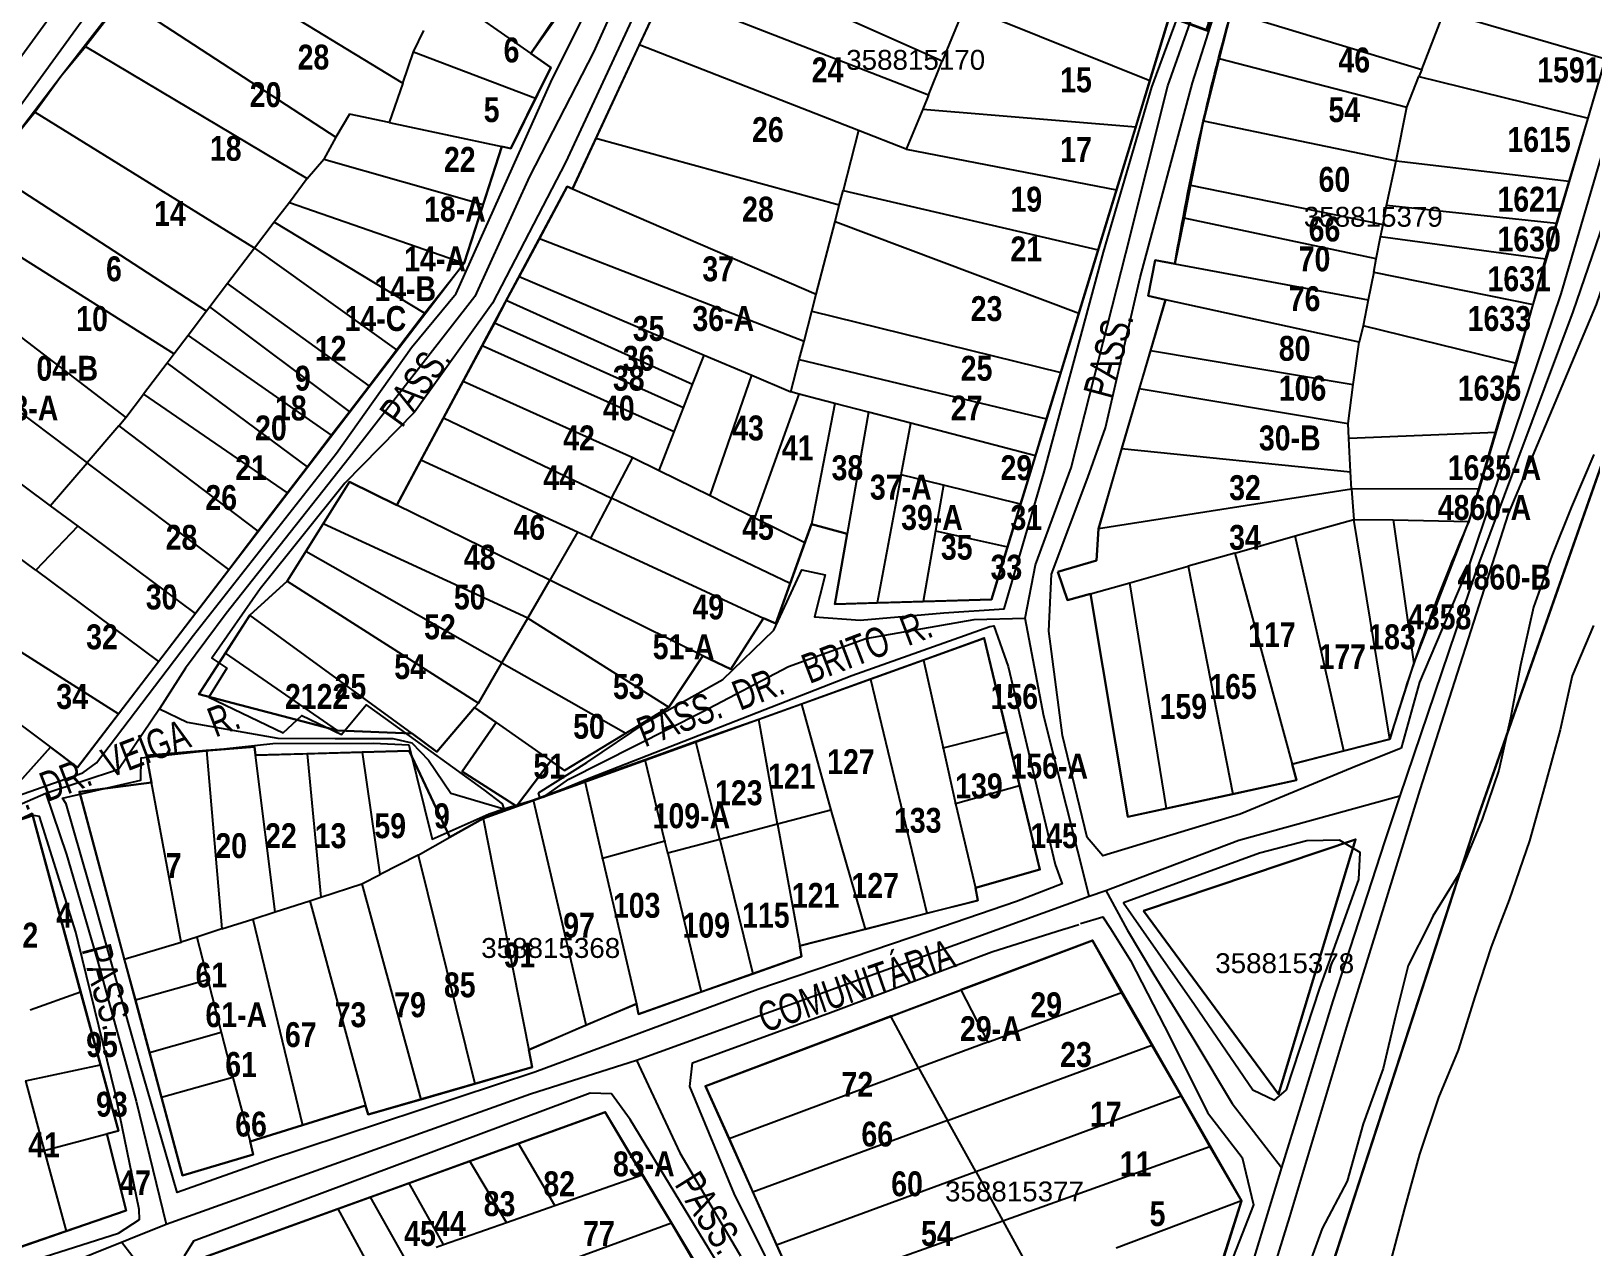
# Model space of a CAD drawing. Extents: x 199665 to 201826, y 4836581 to 4838476.
# Drawn here: x 201476.9 to 201633.8, y 4836927.9 to 4837050.1 of the extents above; entities that cross this region are included whole.
import ezdxf
from ezdxf.enums import TextEntityAlignment as Align

# ---------------------------------------------------------------- set-up
doc = ezdxf.new("R2010")
doc.units = 0
doc.header["$LTSCALE"] = 1.5
doc.header["$MEASUREMENT"] = 0
for name, color, linetype in [('CD-MALHA-LOTES', 40, 'CONTINUOUS'), ('CD_TXT_QUADRA', 7, 'CONTINUOUS'), ('HD-CANAIS', 7, 'CONTINUOUS'), ('LM-LIM-SETOR-FISCAL', 7, 'CONTINUOUS'), ('RU-QUADRAS', 6, 'CONTINUOUS'), ('SV-EIXO-RUA-N-PAV', 6, 'CONTINUOUS'), ('SV-EIXO-RUA-PAV', 20, 'CONTINUOUS'), ('SV-RUA-NAO-PAV-S-GUIA-C-GUIA', 7, 'CONTINUOUS'), ('SV-RUA-PAVIM-S-GUIA-C-GUIA', 7, 'CONTINUOUS'), ('SV-TXT-RUA-N-PAV-S-GUIA-C-GUIA', 7, 'CONTINUOUS'), ('Th_NmrPort', 1, 'CONTINUOUS')]:
    doc.layers.add(name, color=color, linetype=linetype)
doc.styles.add('ARIAL', font='ARIAL.TTF')
doc.styles.add('MONOTXT', font='ARIAL.TTF', dxfattribs={"height": 0.2})
doc.styles.get("Standard").update_dxf_attribs({"font": 'swisscbo.ttf'})
doc.linetypes.add('Limite', pattern='A,20,-3,[130,ltypeshp.shx,S=6.35,R=0,X=0,Y=0],-3,20', length=46)

msp = doc.modelspace()

# ---------------------------------------------------------------- linework, layer by layer
at = {"layer": 'CD-MALHA-LOTES', "linetype": 'Continuous'}
for p, q in [((201490.69, 4837059.23), (201514.27, 4837044.87)), ((201568.56, 4837047.07), (201541.91, 4837058.94)), ((201486.1, 4837053.4), (201482.36, 4837048.54)), ((201486.1, 4837053.4), (201507.53, 4837039.43)), ((201518.29, 4837054.03), (201527.17, 4837047.84)), ((201540.54, 4837054.01), (201538.07, 4837048.71)), ((201567.16, 4837043.65), (201540.54, 4837054.01)), ((201527.17, 4837047.84), (201530.14, 4837052.03)), ((201570.84, 4837052.62), (201568.56, 4837047.07)), ((201570.84, 4837052.62), (201589.44, 4837045.12)), ((201589.44, 4837045.12), (201591.43, 4837051.64)), ((201597.56, 4837051.8), (201596.43, 4837047.35)), ((201597.64, 4837052.04), (201616.8, 4837046.25)), ((201619.03, 4837052.04), (201635.29, 4837047.3)), ((201515.36, 4837048.03), (201516.4, 4837050.16)), ((201616.8, 4837046.25), (201618.82, 4837051.45)), ((201479.91, 4837045.61), (201482.36, 4837048.54)), ((201482.36, 4837048.54), (201504.67, 4837035.28)), ((201538.07, 4837048.71), (201533.69, 4837039.29)), ((201560.14, 4837040.09), (201538.07, 4837048.71)), ((201514.27, 4837044.87), (201515.36, 4837048.03)), ((201515.36, 4837048.03), (201527.64, 4837043.35)), ((201529.17, 4837046.44), (201527.17, 4837047.84)), ((201567.16, 4837043.65), (201568.56, 4837047.07)), ((201596.43, 4837047.35), (201594.83, 4837041.08)), ((201596.43, 4837047.35), (201615.31, 4837042.44)), ((201633.54, 4837041.34), (201635.29, 4837047.3)), ((201477.27, 4837041.96), (201479.91, 4837045.61)), ((201527.64, 4837043.35), (201529.17, 4837046.44)), ((201615.31, 4837042.44), (201616.51, 4837045.53)), ((201616.8, 4837046.25), (201616.51, 4837045.53)), ((201616.51, 4837045.53), (201633.54, 4837041.34)), ((201514.27, 4837044.87), (201512.91, 4837040.91)), ((201588.02, 4837040.47), (201589.44, 4837045.12)), ((201525.16, 4837038.3), (201527.64, 4837043.35)), ((201566.59, 4837042.25), (201564.93, 4837038.22)), ((201567.16, 4837043.65), (201566.59, 4837042.25)), ((201566.59, 4837042.25), (201588.02, 4837040.47)), ((201614.21, 4837037.04), (201615.31, 4837042.44)), ((201474.96, 4837039.12), (201477.27, 4837041.96)), ((201499.35, 4837028.28), (201477.27, 4837041.96)), ((201508.91, 4837041.76), (201507.53, 4837039.43)), ((201512.91, 4837040.91), (201508.91, 4837041.76)), ((201512.91, 4837040.91), (201524.25, 4837038.49)), ((201594.73, 4837040.69), (201593.53, 4837034.6)), ((201594.83, 4837041.08), (201594.73, 4837040.69)), ((201594.83, 4837041.08), (201614.21, 4837037.04)), ((201631.62, 4837035.01), (201633.54, 4837041.34)), ((201507.53, 4837039.43), (201506.35, 4837037.24)), ((201533.69, 4837039.29), (201531.34, 4837034.24)), ((201558.19, 4837032.61), (201533.69, 4837039.29)), ((201560.14, 4837040.09), (201558.57, 4837034.07)), ((201564.93, 4837038.22), (201560.14, 4837040.09)), ((201586.09, 4837034.13), (201588.02, 4837040.47)), ((201522.38, 4837032.65), (201524.25, 4837038.49)), ((201524.25, 4837038.49), (201525.16, 4837038.3)), ((201564.93, 4837038.22), (201586.09, 4837034.13)), ((201494.53, 4837021.93), (201472.67, 4837036.12)), ((201504.67, 4837035.28), (201506.35, 4837037.24)), ((201506.35, 4837037.24), (201522.38, 4837032.65)), ((201613.26, 4837032.58), (201614.21, 4837037.04)), ((201614.21, 4837037.04), (201631.62, 4837035.01)), ((201504.67, 4837035.28), (201502.87, 4837032.87)), ((201530.83, 4837034.46), (201528.04, 4837029.24)), ((201531.34, 4837034.24), (201530.83, 4837034.46)), ((201593.53, 4837034.6), (201592.88, 4837031.29)), ((201593.53, 4837034.6), (201612.92, 4837030.64)), ((201630.37, 4837030.74), (201631.62, 4837035.01)), ((201502.87, 4837032.87), (201501.33, 4837030.89)), ((201502.87, 4837032.87), (201520.46, 4837026.77)), ((201531.34, 4837034.24), (201555.87, 4837023.65)), ((201558.19, 4837032.61), (201558.57, 4837034.07)), ((201558.57, 4837034.07), (201584.25, 4837028.11)), ((201584.25, 4837028.11), (201586.09, 4837034.13)), ((201469.19, 4837031.55), (201491.29, 4837017.66)), ((201520.46, 4837026.77), (201522.38, 4837032.65)), ((201557.77, 4837030.97), (201558.19, 4837032.61)), ((201592.88, 4837031.29), (201591.97, 4837026.7)), ((201612.23, 4837027.19), (201592.88, 4837031.29)), ((201612.92, 4837030.64), (201613.26, 4837032.58)), ((201630.37, 4837030.74), (201613.26, 4837032.58)), ((201501.33, 4837030.89), (201499.35, 4837028.28)), ((201516.45, 4837021.73), (201501.33, 4837030.89)), ((201555.87, 4837023.65), (201557.77, 4837030.97)), ((201557.77, 4837030.97), (201582.31, 4837021.75)), ((201612.66, 4837029.43), (201612.92, 4837030.64)), ((201629.24, 4837027.16), (201630.37, 4837030.74)), ((201499.35, 4837028.28), (201496.65, 4837024.72)), ((201499.35, 4837028.28), (201513.65, 4837018.06)), ((201528.04, 4837029.24), (201525.99, 4837025.43)), ((201528.04, 4837029.24), (201554.65, 4837018.93)), ((201582.31, 4837021.75), (201584.25, 4837028.11)), ((201612.23, 4837027.19), (201612.66, 4837029.43)), ((201629.24, 4837027.16), (201612.66, 4837029.43)), ((201465.74, 4837027.03), (201486.42, 4837011.25)), ((201516.45, 4837021.73), (201520.46, 4837026.77)), ((201589.97, 4837027.07), (201589.27, 4837023.48)), ((201591.97, 4837026.7), (201589.97, 4837027.07)), ((201591.97, 4837026.7), (201611.41, 4837023.09)), ((201611.97, 4837025.87), (201612.23, 4837027.19)), ((201628, 4837022.61), (201629.24, 4837027.16)), ((201525.99, 4837025.43), (201524.69, 4837023)), ((201525.99, 4837025.43), (201544.6, 4837017.53)), ((201611.97, 4837025.87), (201611.41, 4837023.09)), ((201611.97, 4837025.87), (201628, 4837022.61)), ((201496.65, 4837024.72), (201494.87, 4837022.38)), ((201510.88, 4837014.44), (201496.65, 4837024.72)), ((201555.43, 4837021.95), (201555.87, 4837023.65)), ((201589.27, 4837023.48), (201591.01, 4837023.09)), ((201461.99, 4837022.12), (201482.52, 4837006.69)), ((201494.53, 4837021.93), (201492.68, 4837019.5)), ((201494.87, 4837022.38), (201494.53, 4837021.93)), ((201508.9, 4837011.85), (201494.87, 4837022.38)), ((201524.69, 4837023), (201523.49, 4837020.75)), ((201543.44, 4837014.58), (201524.69, 4837023)), ((201554.65, 4837018.93), (201555.43, 4837021.95)), ((201555.43, 4837021.95), (201580.48, 4837015.76)), ((201591.01, 4837023.09), (201589.51, 4837018)), ((201610.5, 4837018.81), (201591.01, 4837023.09)), ((201611.41, 4837023.09), (201610.92, 4837020.47)), ((201626.33, 4837016.67), (201628, 4837022.61)), ((201513.65, 4837018.06), (201516.45, 4837021.73)), ((201523.49, 4837020.75), (201522.26, 4837018.47)), ((201542.52, 4837012.21), (201523.49, 4837020.75)), ((201580.48, 4837015.76), (201582.31, 4837021.75)), ((201610.92, 4837020.47), (201610.5, 4837018.81)), ((201626.33, 4837016.67), (201610.92, 4837020.47)), ((201492.68, 4837019.5), (201491.29, 4837017.66)), ((201492.68, 4837019.5), (201507.08, 4837009.46)), ((201554.17, 4837017.08), (201554.65, 4837018.93)), ((201609.89, 4837014.56), (201610.5, 4837018.81)), ((201458.47, 4837017.51), (201478.81, 4837002.37)), ((201491.29, 4837017.66), (201490.56, 4837016.7)), ((201510.88, 4837014.44), (201513.65, 4837018.06)), ((201522.26, 4837018.47), (201520.35, 4837014.89)), ((201541.57, 4837009.8), (201522.26, 4837018.47)), ((201543.44, 4837014.58), (201544.6, 4837017.53)), ((201544.6, 4837017.53), (201549.39, 4837015.49)), ((201553.32, 4837013.82), (201554.17, 4837017.08)), ((201554.17, 4837017.08), (201579.06, 4837011.12)), ((201589.51, 4837018), (201588.38, 4837014.17)), ((201589.51, 4837018), (201609.89, 4837014.56)), ((201490.56, 4837016.7), (201488.19, 4837013.59)), ((201490.56, 4837016.7), (201504.65, 4837006.28)), ((201545.19, 4837003.39), (201549.39, 4837015.49)), ((201549.39, 4837015.49), (201553.32, 4837013.82)), ((201579.06, 4837011.12), (201580.48, 4837015.76)), ((201624.28, 4837009.74), (201626.33, 4837016.67)), ((201508.9, 4837011.85), (201510.88, 4837014.44)), ((201520.35, 4837014.89), (201518.37, 4837011.21)), ((201520.35, 4837014.89), (201537.41, 4837007.24)), ((201542.52, 4837012.21), (201543.44, 4837014.58)), ((201588.38, 4837014.17), (201586.59, 4837008.13)), ((201588.38, 4837014.17), (201609.41, 4837010.66)), ((201609.41, 4837010.66), (201609.89, 4837014.56)), ((201486.42, 4837011.25), (201488.19, 4837013.59)), ((201488.19, 4837013.59), (201502.64, 4837003.66)), ((201549.71, 4837001.17), (201554.16, 4837013.6)), ((201554.16, 4837013.6), (201553.32, 4837013.82)), ((201555.92, 4837013.14), (201554.16, 4837013.6)), ((201557.74, 4837012.67), (201555.39, 4837000.53)), ((201557.74, 4837012.67), (201555.92, 4837013.14)), ((201561.13, 4837011.79), (201557.74, 4837012.67)), ((201485.7, 4837010.41), (201486.42, 4837011.25)), ((201507.08, 4837009.46), (201508.9, 4837011.85)), ((201518.37, 4837011.21), (201516.1, 4837006.96)), ((201518.37, 4837011.21), (201535.27, 4837003.14)), ((201541.57, 4837009.8), (201542.52, 4837012.21)), ((201561.13, 4837011.79), (201558.98, 4836999.56)), ((201565.39, 4837010.68), (201561.13, 4837011.79)), ((201577.93, 4837007.41), (201579.06, 4837011.12)), ((201485.7, 4837010.41), (201482.52, 4837006.69)), ((201485.7, 4837010.41), (201499.7, 4836999.81)), ((201504.65, 4837006.28), (201507.08, 4837009.46)), ((201540.06, 4837005.93), (201541.57, 4837009.8)), ((201564.41, 4837005.49), (201565.39, 4837010.68)), ((201577.93, 4837007.41), (201565.39, 4837010.68)), ((201609.46, 4837009.13), (201609.41, 4837010.66)), ((201624.28, 4837009.74), (201609.46, 4837009.13)), ((201622.62, 4837004.07), (201624.28, 4837009.74)), ((201586.59, 4837008.13), (201584.26, 4837000.06)), ((201586.59, 4837008.13), (201609.63, 4837005.77)), ((201609.63, 4837005.77), (201609.46, 4837009.13)), ((201478.81, 4837002.37), (201482.52, 4837006.69)), ((201496.77, 4836995.98), (201482.52, 4837006.69)), ((201502.64, 4837003.66), (201504.65, 4837006.28)), ((201516.1, 4837006.96), (201513.67, 4837002.44)), ((201531.87, 4836999.71), (201516.1, 4837006.96)), ((201535.27, 4837003.14), (201537.41, 4837007.24)), ((201537.41, 4837007.24), (201540.06, 4837005.93)), ((201576.44, 4837002.54), (201577.93, 4837007.41)), ((201508.9, 4837004.78), (201506.25, 4837000.55)), ((201513.67, 4837002.44), (201508.9, 4837004.78)), ((201540.06, 4837005.93), (201545.19, 4837003.39)), ((201564.41, 4837005.49), (201562, 4836992.6)), ((201568.67, 4837004.44), (201564.41, 4837005.49)), ((201609.72, 4837004.06), (201609.63, 4837005.77)), ((201499.7, 4836999.81), (201502.64, 4837003.66)), ((201535.27, 4837003.14), (201533.17, 4836999.11)), ((201553.25, 4836994.57), (201535.27, 4837003.14)), ((201545.19, 4837003.39), (201546.79, 4837002.6)), ((201568.67, 4837004.44), (201567.87, 4836999.86)), ((201576.44, 4837002.54), (201568.67, 4837004.44)), ((201609.72, 4837004.06), (201584.26, 4837000.06)), ((201622.62, 4837004.07), (201609.72, 4837004.06)), ((201609.72, 4837004.06), (201609.96, 4837001.01)), ((201621.54, 4837000.78), (201622.62, 4837004.07)), ((201478.81, 4837002.37), (201481.58, 4837000.31)), ((201529.07, 4836994.88), (201513.67, 4837002.44)), ((201546.79, 4837002.6), (201549.71, 4837001.17)), ((201575.13, 4836998.25), (201576.44, 4837002.54)), ((201481.58, 4837000.31), (201477.35, 4836995.89)), ((201481.58, 4837000.31), (201493.38, 4836991.53)), ((201496.77, 4836995.98), (201499.7, 4836999.81)), ((201506.25, 4837000.55), (201504.52, 4836997.78)), ((201526.85, 4836991.07), (201506.25, 4837000.55)), ((201549.71, 4837001.17), (201554.73, 4836998.68)), ((201554.73, 4836998.68), (201555.39, 4837000.53)), ((201555.39, 4837000.53), (201558.98, 4836999.56)), ((201567.87, 4836999.86), (201566.62, 4836992.74)), ((201567.87, 4836999.86), (201575.13, 4836998.25)), ((201584.26, 4837000.06), (201584.08, 4836996.87)), ((201604.07, 4836999.34), (201609.96, 4837001.01)), ((201613.59, 4836978.89), (201609.96, 4837001.01)), ((201609.96, 4837001.01), (201613.93, 4837000.96)), ((201613.93, 4837000.96), (201615.99, 4836986.48)), ((201613.93, 4837000.96), (201621.54, 4837000.78)), ((201615.99, 4836986.48), (201621.54, 4837000.78)), ((201531.87, 4836999.71), (201529.07, 4836994.88)), ((201533.17, 4836999.11), (201531.87, 4836999.71)), ((201533.17, 4836999.11), (201550.57, 4836991.07)), ((201553.25, 4836994.57), (201554.73, 4836998.68)), ((201558.98, 4836999.56), (201557.74, 4836992.47)), ((201573.52, 4836992.96), (201575.13, 4836998.25)), ((201597.98, 4836997.61), (201604.07, 4836999.34)), ((201608.95, 4836977.73), (201604.07, 4836999.34)), ((201477.35, 4836995.89), (201475.14, 4836997.53)), ((201504.52, 4836997.78), (201502.64, 4836994.78)), ((201524.24, 4836986.59), (201504.52, 4836997.78)), ((201584.08, 4836996.87), (201580.2, 4836995.74)), ((201597.98, 4836997.61), (201593.29, 4836996.3)), ((201597.98, 4836997.61), (201603.76, 4836976.39)), ((201477.35, 4836995.89), (201489.71, 4836986.73)), ((201493.38, 4836991.53), (201496.77, 4836995.98)), ((201580.2, 4836995.74), (201581.16, 4836992.89)), ((201587.42, 4836994.64), (201593.29, 4836996.3)), ((201593.29, 4836996.3), (201597.78, 4836973.36)), ((201502.64, 4836994.78), (201498.9, 4836991.37)), ((201502.64, 4836994.78), (201521.89, 4836982.54)), ((201526.85, 4836991.07), (201529.07, 4836994.88)), ((201544.48, 4836987.3), (201529.07, 4836994.88)), ((201551.81, 4836990.54), (201553.25, 4836994.57)), ((201581.16, 4836992.89), (201583.47, 4836993.52)), ((201583.47, 4836993.52), (201587.42, 4836994.64)), ((201583.47, 4836993.52), (201587.23, 4836971.09)), ((201591.11, 4836971.92), (201587.42, 4836994.64)), ((201557.74, 4836992.47), (201562, 4836992.6)), ((201562, 4836992.6), (201566.62, 4836992.74)), ((201566.62, 4836992.74), (201573.52, 4836992.96)), ((201469.72, 4836991.56), (201485.69, 4836981.47)), ((201489.71, 4836986.73), (201493.38, 4836991.53)), ((201498.9, 4836991.37), (201496.43, 4836987.57)), ((201515.21, 4836979.46), (201498.9, 4836991.37)), ((201524.24, 4836986.59), (201526.85, 4836991.07)), ((201526.85, 4836991.07), (201541.05, 4836982.14)), ((201547.28, 4836985.93), (201550.57, 4836991.07)), ((201550.57, 4836991.07), (201551.81, 4836990.54)), ((201572.77, 4836989.05), (201566.68, 4836986.84)), ((201575.03, 4836979.66), (201572.77, 4836989.05)), ((201466.24, 4836987.53), (201478.83, 4836978.09)), ((201496.43, 4836987.57), (201493.75, 4836983.44)), ((201507.72, 4836979.79), (201496.43, 4836987.57)), ((201541.05, 4836982.14), (201544.48, 4836987.3)), ((201544.48, 4836987.3), (201547.28, 4836985.93)), ((201485.69, 4836981.47), (201489.71, 4836986.73)), ((201521.89, 4836982.54), (201524.24, 4836986.59)), ((201524.24, 4836986.59), (201536.73, 4836979.51)), ((201566.68, 4836986.84), (201561.32, 4836984.95)), ((201566.68, 4836986.84), (201568.65, 4836978.05)), ((201613.59, 4836978.89), (201615.99, 4836986.48)), ((201561.32, 4836984.95), (201554.38, 4836982.44)), ((201561.32, 4836984.95), (201567, 4836961.41)), ((201493.75, 4836983.44), (201507.72, 4836979.79)), ((201521.89, 4836982.54), (201521.5, 4836982.08)), ((201481.55, 4836976.05), (201485.69, 4836981.47)), ((201517.7, 4836977.64), (201521.5, 4836982.08)), ((201521.5, 4836982.08), (201523.67, 4836980.57)), ((201536.73, 4836979.51), (201541.05, 4836982.14)), ((201554.38, 4836982.44), (201550.09, 4836980.9)), ((201554.38, 4836982.44), (201557.35, 4836971.77)), ((201507.72, 4836979.79), (201515.21, 4836979.46)), ((201515.21, 4836979.46), (201517.7, 4836977.64)), ((201523.67, 4836980.57), (201520.24, 4836975.66)), ((201523.67, 4836980.57), (201529.16, 4836976.72)), ((201530.55, 4836975.75), (201536.73, 4836979.51)), ((201550.09, 4836980.9), (201543.75, 4836978.66)), ((201551.99, 4836970.36), (201550.09, 4836980.9)), ((201568.65, 4836978.05), (201575.03, 4836979.66)), ((201576.33, 4836974.26), (201575.03, 4836979.66)), ((201475.45, 4836974.33), (201478.83, 4836978.09)), ((201478.83, 4836978.09), (201481.55, 4836976.05)), ((201499.36, 4836978.14), (201494.53, 4836977.75)), ((201499.46, 4836977.29), (201499.36, 4836978.14)), ((201543.75, 4836978.66), (201538.68, 4836976.84)), ((201546.18, 4836968.81), (201543.75, 4836978.66)), ((201568.65, 4836978.05), (201569.89, 4836972.43)), ((201608.95, 4836977.73), (201613.59, 4836978.89)), ((201494.53, 4836977.75), (201488.5, 4836977.27)), ((201488.5, 4836977.27), (201489.01, 4836974.56)), ((201494.53, 4836977.75), (201496.08, 4836959.82)), ((201504.67, 4836977.44), (201499.46, 4836977.29)), ((201501.44, 4836961.54), (201499.46, 4836977.29)), ((201510.23, 4836977.61), (201504.67, 4836977.44)), ((201504.67, 4836977.44), (201506.03, 4836963.02)), ((201514.93, 4836977.74), (201510.23, 4836977.61)), ((201511.99, 4836965.31), (201510.23, 4836977.61)), ((201519, 4836969.05), (201514.93, 4836977.74)), ((201525.73, 4836972.16), (201529.16, 4836976.72)), ((201529.16, 4836976.72), (201530.55, 4836975.75)), ((201538.68, 4836976.84), (201532.58, 4836974.67)), ((201540.66, 4836968.66), (201538.68, 4836976.84)), ((201603.76, 4836976.39), (201608.95, 4836977.73)), ((201604.2, 4836974.77), (201603.76, 4836976.39)), ((201520.24, 4836975.66), (201525.73, 4836972.16)), ((201597.78, 4836973.36), (201604.2, 4836974.77)), ((201489.01, 4836974.56), (201481.75, 4836973.61)), ((201481.75, 4836973.61), (201486.26, 4836956.78)), ((201491.99, 4836958.5), (201489.01, 4836974.56)), ((201532.58, 4836974.67), (201527.43, 4836972.78)), ((201532.58, 4836974.67), (201534.38, 4836966.91)), ((201569.89, 4836972.43), (201576.33, 4836974.26)), ((201578.36, 4836965.8), (201576.33, 4836974.26)), ((201591.11, 4836971.92), (201597.78, 4836973.36)), ((201525.73, 4836972.16), (201522.37, 4836970.94)), ((201527.43, 4836972.78), (201525.73, 4836972.16)), ((201532.72, 4836950.18), (201527.43, 4836972.78)), ((201557.35, 4836971.77), (201551.99, 4836970.36)), ((201557.35, 4836971.77), (201560.81, 4836959.8)), ((201569.89, 4836972.43), (201571.89, 4836963.97)), ((201587.23, 4836971.09), (201591.11, 4836971.92)), ((201476.98, 4836971.43), (201471.03, 4836968.6)), ((201481.86, 4836953.51), (201476.98, 4836971.43)), ((201522.37, 4836970.94), (201519, 4836969.05)), ((201522.37, 4836970.94), (201526.96, 4836947.66)), ((201551.99, 4836970.36), (201546.18, 4836968.81)), ((201551.99, 4836970.36), (201554.21, 4836958.13)), ((201515.81, 4836967.25), (201519, 4836969.05)), ((201540.66, 4836968.66), (201534.38, 4836966.91)), ((201540.95, 4836967.43), (201540.66, 4836968.66)), ((201546.18, 4836968.81), (201540.95, 4836967.43)), ((201546.18, 4836968.81), (201549.51, 4836955.32)), ((201610.12, 4836968.82), (201588.82, 4836961.65)), ((201602.4, 4836943.21), (201610.12, 4836968.82)), ((201515.81, 4836967.25), (201511.99, 4836965.31)), ((201515.81, 4836967.25), (201521.53, 4836944.26)), ((201534.38, 4836966.91), (201537.78, 4836952.28)), ((201540.95, 4836967.43), (201544.31, 4836953.49)), ((201510.17, 4836964.35), (201511.99, 4836965.31)), ((201571.89, 4836963.97), (201578.36, 4836965.8)), ((201506.03, 4836963.02), (201510.17, 4836964.35)), ((201510.17, 4836964.35), (201516.1, 4836942.69)), ((201572.12, 4836962.7), (201571.89, 4836963.97)), ((201501.44, 4836961.54), (201504.92, 4836962.66)), ((201504.92, 4836962.66), (201506.03, 4836963.02)), ((201504.92, 4836962.66), (201510.53, 4836942.07)), ((201567, 4836961.41), (201572.12, 4836962.7)), ((201496.08, 4836959.82), (201499.2, 4836960.82)), ((201499.2, 4836960.82), (201501.44, 4836961.54)), ((201499.2, 4836960.82), (201504.2, 4836940.11)), ((201560.81, 4836959.8), (201567, 4836961.41)), ((201588.82, 4836961.65), (201602.4, 4836943.21)), ((201493.57, 4836959.01), (201491.99, 4836958.5)), ((201496.08, 4836959.82), (201493.57, 4836959.01)), ((201493.57, 4836959.01), (201494.67, 4836954.72)), ((201554.21, 4836958.13), (201560.81, 4836959.8)), ((201486.26, 4836956.78), (201491.99, 4836958.5)), ((201554.4, 4836957.06), (201554.21, 4836958.13)), ((201583.66, 4836958.67), (201570.44, 4836953.7)), ((201586.58, 4836953.45), (201583.66, 4836958.67)), ((201486.26, 4836956.78), (201487.37, 4836952.67)), ((201549.51, 4836955.32), (201554.4, 4836957.06)), ((201494.67, 4836954.72), (201487.37, 4836952.67)), ((201494.67, 4836954.72), (201496.02, 4836949.44)), ((201544.31, 4836953.49), (201549.51, 4836955.32)), ((201476.79, 4836951.69), (201481.86, 4836953.51)), ((201483.85, 4836946.16), (201481.86, 4836953.51)), ((201538.01, 4836951.27), (201544.31, 4836953.49)), ((201563.37, 4836951.04), (201570.44, 4836953.7)), ((201570.44, 4836953.7), (201573.14, 4836948.44)), ((201573.14, 4836948.44), (201586.58, 4836953.45)), ((201589.63, 4836948.15), (201586.58, 4836953.45)), ((201487.37, 4836952.67), (201488.78, 4836947.41)), ((201532.72, 4836950.18), (201537.78, 4836952.28)), ((201537.78, 4836952.28), (201538.01, 4836951.27)), ((201526.96, 4836947.66), (201532.72, 4836950.18)), ((201563.37, 4836951.04), (201544.74, 4836944.03)), ((201566.18, 4836945.85), (201563.37, 4836951.04)), ((201488.78, 4836947.41), (201496.02, 4836949.44)), ((201496.02, 4836949.44), (201497.19, 4836944.9)), ((201573.14, 4836948.44), (201566.18, 4836945.85)), ((201569.07, 4836940.57), (201589.63, 4836948.15)), ((201592.61, 4836943.05), (201589.63, 4836948.15)), ((201488.78, 4836947.41), (201489.99, 4836942.89)), ((201527.3, 4836945.92), (201526.96, 4836947.66)), ((201476.32, 4836944.54), (201483.85, 4836946.16)), ((201485.66, 4836939.52), (201483.85, 4836946.16)), ((201497.19, 4836944.9), (201489.99, 4836942.89)), ((201497.19, 4836944.9), (201498.91, 4836938.45)), ((201521.53, 4836944.26), (201527.3, 4836945.92)), ((201547.1, 4836938.75), (201566.18, 4836945.85)), ((201566.18, 4836945.85), (201569.07, 4836940.57)), ((201476.32, 4836944.54), (201478.21, 4836937.55)), ((201516.1, 4836942.69), (201521.53, 4836944.26)), ((201544.74, 4836944.03), (201547.1, 4836938.75)), ((201489.99, 4836942.89), (201492.1, 4836935.04)), ((201504.2, 4836940.11), (201510.53, 4836942.07)), ((201510.53, 4836942.07), (201510.78, 4836941.16)), ((201510.78, 4836941.16), (201516.1, 4836942.69)), ((201571.93, 4836935.43), (201592.61, 4836943.05)), ((201595.47, 4836937.95), (201592.61, 4836943.05)), ((201534.63, 4836941.39), (201525.93, 4836938.24)), ((201538.35, 4836935.09), (201534.63, 4836941.39)), ((201569.07, 4836940.57), (201549.51, 4836933.36)), ((201571.93, 4836935.43), (201569.07, 4836940.57)), ((201478.21, 4836937.55), (201484.49, 4836939.22)), ((201484.49, 4836939.22), (201485.66, 4836939.52)), ((201486.45, 4836931.5), (201484.49, 4836939.22)), ((201498.91, 4836938.45), (201504.2, 4836940.11)), ((201547.1, 4836938.75), (201549.51, 4836933.36)), ((201478.21, 4836937.55), (201480.42, 4836929.42)), ((201492.1, 4836935.04), (201499.23, 4836937.15)), ((201499.23, 4836937.15), (201498.91, 4836938.45)), ((201525.93, 4836938.24), (201521.04, 4836936.47)), ((201529.57, 4836932.01), (201525.93, 4836938.24)), ((201574.65, 4836930.48), (201595.47, 4836937.95)), ((201598.66, 4836932.49), (201595.47, 4836937.95)), ((201521.04, 4836936.47), (201514.92, 4836934.26)), ((201524.72, 4836930.3), (201521.04, 4836936.47)), ((201514.92, 4836934.26), (201511.04, 4836932.85)), ((201518.39, 4836928.08), (201514.92, 4836934.26)), ((201529.57, 4836932.01), (201538.35, 4836935.09)), ((201541.32, 4836930.24), (201538.35, 4836935.09)), ((201551.89, 4836928.05), (201571.93, 4836935.43)), ((201571.93, 4836935.43), (201574.65, 4836930.48)), ((201511.04, 4836932.85), (201507.79, 4836931.68)), ((201514.47, 4836926.71), (201511.04, 4836932.85)), ((201549.51, 4836933.36), (201551.89, 4836928.05)), ((201598.66, 4836932.49), (201586.07, 4836927.73)), ((201593.6, 4836916.71), (201598.66, 4836932.49)), ((201480.42, 4836929.42), (201486.45, 4836931.5)), ((201507.79, 4836931.68), (201493.59, 4836926.54)), ((201511.12, 4836925.53), (201507.79, 4836931.68)), ((201524.72, 4836930.3), (201529.57, 4836932.01)), ((201473.12, 4836926.92), (201480.42, 4836929.42)), ((201518.39, 4836928.08), (201524.72, 4836930.3)), ((201541.32, 4836930.24), (201520.51, 4836922.65)), ((201544.11, 4836925.48), (201541.32, 4836930.24)), ((201554.1, 4836923.18), (201574.65, 4836930.48)), ((201574.65, 4836930.48), (201577.81, 4836924.7)), ((201517.65, 4836927.82), (201518.39, 4836928.08)), ((201551.89, 4836928.05), (201554.1, 4836923.18))]:
    msp.add_line(p, q, dxfattribs=at)
for p in [(201572.77, 4836989.05), (201566.68, 4836986.84), (201561.32, 4836984.95), (201561.32, 4836984.95), (201550.09, 4836980.9), (201575.03, 4836979.66), (201543.75, 4836978.66), (201543.75, 4836978.66), (201568.65, 4836978.05), (201568.65, 4836978.05), (201494.53, 4836977.75), (201494.53, 4836977.75), (201499.46, 4836977.29), (201504.67, 4836977.44), (201504.67, 4836977.44), (201510.23, 4836977.61), (201510.23, 4836977.61), (201514.93, 4836977.74), (201538.68, 4836976.84), (201481.75, 4836973.61), (201489.01, 4836974.56), (201532.58, 4836974.67), (201576.33, 4836974.26), (201557.35, 4836971.77), (201557.35, 4836971.77), (201569.89, 4836972.43), (201569.89, 4836972.43), (201522.37, 4836970.94), (201522.37, 4836970.94), (201551.99, 4836970.36), (201519, 4836969.05), (201540.66, 4836968.66), (201540.66, 4836968.66), (201546.18, 4836968.81), (201546.18, 4836968.81), (201546.18, 4836968.81), (201610.12, 4836968.82), (201515.81, 4836967.25), (201515.81, 4836967.25), (201534.38, 4836966.91), (201540.95, 4836967.43), (201578.36, 4836965.8), (201560.81, 4836959.8), (201491.99, 4836958.5), (201583.66, 4836958.67), (201486.26, 4836956.78), (201494.67, 4836954.72), (201549.51, 4836955.32), (201487.37, 4836952.67), (201487.37, 4836952.67), (201537.78, 4836952.28), (201532.72, 4836950.18), (201563.37, 4836951.04), (201496.02, 4836949.44), (201589.63, 4836948.15), (201488.78, 4836947.41), (201488.78, 4836947.41), (201497.19, 4836944.9), (201497.19, 4836944.9), (201566.18, 4836945.85), (201566.18, 4836945.85), (201521.53, 4836944.26), (201544.74, 4836944.03), (201489.99, 4836942.89), (201510.53, 4836942.07), (201516.1, 4836942.69), (201592.61, 4836943.05), (201592.61, 4836943.05), (201534.63, 4836941.39), (201569.07, 4836940.57), (201569.07, 4836940.57), (201569.07, 4836940.57), (201504.2, 4836940.11), (201547.1, 4836938.75), (201547.1, 4836938.75), (201525.93, 4836938.24), (201525.93, 4836938.24), (201595.47, 4836937.95), (201521.04, 4836936.47), (201521.04, 4836936.47), (201514.92, 4836934.26), (201514.92, 4836934.26), (201571.93, 4836935.43), (201571.93, 4836935.43), (201511.04, 4836932.85), (201511.04, 4836932.85), (201549.51, 4836933.36), (201598.66, 4836932.49), (201507.79, 4836931.68), (201507.79, 4836931.68), (201529.57, 4836932.01), (201529.57, 4836932.01), (201524.72, 4836930.3), (201541.32, 4836930.24), (201574.65, 4836930.48), (201574.65, 4836930.48), (201574.65, 4836930.48), (201518.39, 4836928.08), (201551.89, 4836928.05), (201551.89, 4836928.05)]:
    msp.add_point(p, dxfattribs=at)
at = {"layer": 'HD-CANAIS'}
for p, q in [((201634.08, 4836990.34), (201631.95, 4836985.27)), ((201631.95, 4836985.27), (201630.71, 4836979.85)), ((201630.71, 4836979.85), (201629.18, 4836974.22)), ((201629.18, 4836974.22), (201627.64, 4836968.7)), ((201627.64, 4836968.7), (201625.6, 4836962.74)), ((201625.6, 4836962.74), (201624.7, 4836960.42)), ((201624.7, 4836960.42), (201623.77, 4836958.02)), ((201623.77, 4836958.02), (201622.19, 4836953.1)), ((201622.19, 4836953.1), (201620.46, 4836947.63)), ((201620.46, 4836947.63), (201618.48, 4836942.86)), ((201618.48, 4836942.86), (201616.59, 4836937.19)), ((201616.59, 4836937.19), (201615.06, 4836931.72)), ((201615.06, 4836931.72), (201613.67, 4836926.4))]:
    msp.add_line(p, q, dxfattribs=at)
msp.add_lwpolyline([(201634.1, 4837007.52), (201631.87, 4837002.26), (201629.89, 4836997.34), (201628.06, 4836992.17), (201626.72, 4836986.35), (201625.73, 4836981.02), (201624.55, 4836975.79), (201622.87, 4836970.87), (201620.74, 4836965.66), (201617.92, 4836961.1), (201617.53, 4836960.31), (201615.44, 4836956.14), (201614.16, 4836951.07), (201612.93, 4836945.79), (201610.89, 4836940.23), (201609.3, 4836934.45), (201606.78, 4836929.7), (201604.79, 4836924.28)], dxfattribs=at)
at = {"layer": 'LM-LIM-SETOR-FISCAL', "linetype": 'Limite', "ltscale": 0.1, "const_width": 0.25}
msp.add_lwpolyline([(200976.72, 4836660.04), (201029.68, 4836650.57), (201082.74, 4836640.53), (201120.56, 4836662.45), (201159.2, 4836654.75), (201242.65, 4836635.7), (201311.16, 4836620.02), (201344.07, 4836614.06), (201404.24, 4836602.34), (201465.09, 4836590.17), (201502.2, 4836583.04), (201514.19, 4836580.66), (201521.93, 4836665.19), (201553.41, 4836752.43), (201587.6, 4836863.42), (201599.18, 4836899.57), (201622.52, 4836971.26), (201656.74, 4837068.75), (201669.56, 4837108.13), (201725.18, 4837277.93), (201746.7, 4837344.82), (201756.31, 4837372.75)], dxfattribs=at)
at = {"layer": 'RU-QUADRAS', "color": 6, "linetype": 'Continuous'}
for points in [[(201442.35, 4836996.37), (201479.91, 4837045.61), (201541.65, 4837125.06)], [(201599.14, 4837076.87), (201573.52, 4836992.96), (201557.74, 4836992.47), (201558.98, 4836999.56), (201555.39, 4837000.53), (201551.81, 4836990.54), (201550.57, 4836991.07), (201547.28, 4836985.93), (201544.48, 4836987.3), (201541.05, 4836982.14), (201530.55, 4836975.75), (201529.16, 4836976.72), (201525.73, 4836972.16), (201520.24, 4836975.66), (201523.67, 4836980.57), (201521.5, 4836982.08), (201517.7, 4836977.64), (201515.21, 4836979.46), (201507.72, 4836979.79), (201493.75, 4836983.44), (201498.9, 4836991.37), (201502.64, 4836994.78), (201508.9, 4837004.78), (201513.67, 4837002.44), (201530.83, 4837034.46), (201531.34, 4837034.24), (201540.54, 4837054.01)], [(201532.63, 4837055.97), (201527.17, 4837047.84), (201529.17, 4837046.44), (201525.16, 4837038.3), (201524.25, 4837038.49), (201520.46, 4837026.77), (201481.55, 4836976.05), (201478.83, 4836978.09), (201475.45, 4836974.33)]]:
    msp.add_lwpolyline(points, dxfattribs=at)
msp.add_lwpolyline([(201580.2, 4836995.74), (201584.08, 4836996.87), (201584.26, 4837000.06), (201591.01, 4837023.09), (201589.27, 4837023.48), (201589.97, 4837027.07), (201591.97, 4837026.7, -0.027693), (201597.63, 4837052.04), (201605.73, 4837075.57, -0.065377), (201611.75, 4837086.61), (201629.15, 4837076.4), (201626.08, 4837071.96), (201640.81, 4837066.14), (201621.54, 4837000.78, 0.03199), (201613.59, 4836978.89), (201603.76, 4836976.39), (201604.2, 4836974.77), (201587.23, 4836971.09), (201583.47, 4836993.52), (201581.16, 4836992.89)], format="xyb", close=True, dxfattribs=at)
for points in [[(201481.75, 4836973.61), (201489.01, 4836974.56), (201488.5, 4836977.27), (201499.36, 4836978.14), (201499.46, 4836977.29), (201514.93, 4836977.74), (201519, 4836969.05), (201522.37, 4836970.94), (201572.77, 4836989.05), (201578.36, 4836965.8), (201571.89, 4836963.97), (201572.12, 4836962.7), (201554.21, 4836958.13), (201554.4, 4836957.06), (201538.01, 4836951.27), (201537.78, 4836952.28), (201526.96, 4836947.66), (201527.3, 4836945.92), (201510.78, 4836941.16), (201510.53, 4836942.07), (201498.91, 4836938.45), (201499.23, 4836937.15), (201492.1, 4836935.04)], [(201412.93, 4836955.88), (201414.46, 4836960.12), (201435.4, 4836952.05), (201476.98, 4836971.43), (201485.66, 4836939.52), (201484.49, 4836939.22), (201486.45, 4836931.5), (201452.11, 4836919.71), (201452.55, 4836917.89), (201439.73, 4836913.08), (201421.67, 4836945.42), (201417.42, 4836947.63)], [(201588.82, 4836961.65), (201610.12, 4836968.82), (201602.4, 4836943.21)], [(201544.74, 4836944.03), (201583.66, 4836958.67), (201598.66, 4836932.49), (201592.03, 4836911.31), (201586.71, 4836908.49), (201589.32, 4836903.73), (201583.63, 4836884.7), (201577.59, 4836881.75), (201554.1, 4836923.18)], [(201493.59, 4836926.54), (201534.63, 4836941.39), (201578.09, 4836868.94), (201564.98, 4836833.52), (201546.36, 4836775.64), (201531.2, 4836779.71), (201525.73, 4836775.89), (201495.17, 4836825.5), (201541.5, 4836844.4), (201542.88, 4836849.91), (201538.9, 4836848.02)]]:
    msp.add_lwpolyline(points, close=True, dxfattribs=at)
at = {"layer": 'SV-EIXO-RUA-N-PAV'}
for points in [[(201405.18, 4836965.75), (201409.58, 4836969.4), (201419.47, 4836978.49), (201431.01, 4836989.75), (201445.84, 4837007.6), (201458.2, 4837025.18), (201472.07, 4837042.35), (201485.26, 4837060.48), (201500.92, 4837079.44), (201512.73, 4837095.1), (201524.82, 4837108.97), (201536.99, 4837125.38), (201539.52, 4837129.3), (201543.22, 4837135.04), (201545.03, 4837137.75)], [(201583.33, 4836963.11), (201578.77, 4836981.22), (201576.9, 4836991.08), (201577.93, 4836996.44), (201581.52, 4837006.19), (201587.02, 4837027.78), (201591.25, 4837044.61), (201598.24, 4837064.29), (201603.95, 4837079.11), (201608.82, 4837088.63), (201610.91, 4837093.61)], [(201541.16, 4837065.02), (201533.47, 4837047.99), (201527.01, 4837035.49), (201521.52, 4837023.4), (201508.88, 4837007.19), (201496.52, 4836991.53), (201492.4, 4836986.04), (201489.8, 4836981.96), (201485.69, 4836975.86), (201478.36, 4836973.45), (201480.44, 4836967.32), (201483.61, 4836956.51), (201487.46, 4836942.5), (201490.48, 4836930.14)], [(201489.8, 4836981.96), (201492.59, 4836980.63), (201501.71, 4836979.01), (201507.48, 4836978.98), (201513.29, 4836978.98), (201515.18, 4836978.55), (201516.87, 4836976.81), (201519.11, 4836973.48), (201524.46, 4836971.89), (201528.47, 4836973.12), (201531, 4836974.89), (201544.39, 4836981.66), (201553.07, 4836986.22), (201560.87, 4836989.02), (201571.75, 4836990.93), (201576.9, 4836991.08)], [(201438.98, 4836909.72), (201472, 4836922.72), (201490.48, 4836930.14), (201499.57, 4836933.38), (201527.13, 4836943.26), (201537.79, 4836946.64), (201583.33, 4836963.11), (201585.02, 4836963.69), (201598.38, 4836968.75), (201614.61, 4836973.22)], [(201478.36, 4836973.45), (201474.14, 4836971.59), (201464.73, 4836967.49), (201461.94, 4836965.89), (201455.47, 4836962.47)], [(201585.02, 4836963.69), (201587.15, 4836959.74), (201589.86, 4836955.25), (201593.88, 4836948.71), (201597.71, 4836942.26), (201602.68, 4836935.83)], [(201537.79, 4836946.64), (201542.14, 4836937.31), (201550.51, 4836923.15), (201561.67, 4836903.41), (201569.39, 4836890.54), (201576.68, 4836880.24), (201583, 4836873.66)], [(201485.99, 4836928.35), (201490.12, 4836922.99), (201511.36, 4836887.93), (201536.84, 4836844.86), (201532.55, 4836842.64), (201489.91, 4836826.14)]]:
    msp.add_lwpolyline(points, dxfattribs=at)
at = {"layer": 'SV-EIXO-RUA-PAV'}
msp.add_lwpolyline([(201644.22, 4837059.37), (201636.63, 4837035.36), (201632, 4837021.87), (201622.31, 4836995.96), (201614.61, 4836973.22), (201613.04, 4836968.58), (201607.84, 4836952.58), (201604.6, 4836942.01), (201602.68, 4836935.83), (201598.48, 4836922.09), (201594.04, 4836908.17), (201589.12, 4836892.69), (201584.68, 4836878.76), (201583, 4836873.66), (201577.72, 4836858.18), (201573.87, 4836846.18), (201568.35, 4836829.79)], dxfattribs=at)
at = {"layer": 'SV-RUA-NAO-PAV-S-GUIA-C-GUIA'}
for points in [[(201614.73, 4836977.99), (201609.8, 4836976.01), (201598.53, 4836971.38), (201584.71, 4836967.19), (201583.14, 4836969.01), (201580.65, 4836979.29), (201579.27, 4836989.75), (201579.56, 4836995.49), (201583.21, 4837005.23), (201584.99, 4837010.2), (201588.48, 4837025.33), (201593.74, 4837044.89), (201599, 4837061.49), (201606.4, 4837081.02), (201611.23, 4837088.94), (201613.33, 4837089.16), (201619.96, 4837084.41), (201635.55, 4837074.24), (201641.38, 4837070.66), (201644.52, 4837068.4)], [(201481.66, 4836958.4), (201481.39, 4836959.49), (201477.72, 4836971.13), (201477.13, 4836971.24), (201467.98, 4836968.08), (201455.43, 4836961.77), (201454.84, 4836962.68), (201464.33, 4836968.13), (201473.8, 4836972.59), (201482.09, 4836975.51), (201483.46, 4836976.54), (201493.21, 4836989.38), (201507.6, 4837007.65), (201515.17, 4837018.28), (201519.65, 4837023.71), (201529.18, 4837044.95), (201539.92, 4837066.52)], [(201527.94, 4836973.5), (201532.81, 4836976.56), (201538.88, 4836980.66), (201546.49, 4836984.89), (201551.62, 4836989.86), (201554.42, 4836995.92), (201556.76, 4836995.43), (201555.69, 4836991.2), (201560.29, 4836990.88), (201568.7, 4836991.61), (201574.8, 4836992.02), (201578.77, 4837005.65), (201584.77, 4837027.89), (201589.63, 4837044.45), (201596.47, 4837063.03)], [(201485.46, 4837055.94), (201474.01, 4837040.12)], [(201537.54, 4837051.67), (201530.66, 4837036.88), (201523.29, 4837022.76), (201515.46, 4837011.78), (201508.45, 4837004.64), (201499.93, 4836994.03), (201495.07, 4836987.06), (201496.57, 4836986.03), (201494.76, 4836983.12), (201502.24, 4836979.54), (201504.13, 4836981.28), (201508.1, 4836979.37), (201510.59, 4836982.35), (201513.34, 4836980.37), (201522.43, 4836973.8), (201524.26, 4836972.42), (201524.46, 4836971.89)], [(201528.06, 4836973.04), (201528.47, 4836973.12), (201533.04, 4836975), (201559.45, 4836985.3), (201573.33, 4836990.24), (201573.73, 4836990.29), (201575.19, 4836986.21), (201579.9, 4836966.31), (201580.62, 4836964.36), (201576.04, 4836962.57), (201567.31, 4836959.61), (201550, 4836953.72), (201527.57, 4836945.41), (201500.58, 4836936.52), (201491.58, 4836933.31), (201487.83, 4836946.3), (201484.41, 4836958.44), (201483.43, 4836961.9), (201480.42, 4836972.39), (201480.05, 4836972.99), (201487.93, 4836974.78), (201487.97, 4836977.02), (201501.19, 4836978.47), (201511.34, 4836978.52), (201514.89, 4836978.32), (201517.24, 4836968.84), (201522.98, 4836971.41), (201524.46, 4836971.89)], [(201528.06, 4836973.04), (201527.94, 4836973.5)], [(201610.48, 4836964.81), (201610.62, 4836967.51), (201608.54, 4836968.74), (201605.24, 4836968.68), (201600.47, 4836967.43), (201586.79, 4836962.46), (201588.57, 4836959.91)], [(201582.46, 4836960.38), (201584.72, 4836961.05), (201585.47, 4836959.87)], [(201582.17, 4836881.41), (201579.21, 4836880.95), (201577.03, 4836881.98), (201569.6, 4836892.78), (201556.94, 4836914.5), (201547.63, 4836933.22), (201543.15, 4836943.98), (201543.44, 4836946.37), (201557.32, 4836951.41), (201573.56, 4836957.52), (201580.75, 4836959.79)], [(201580.78, 4836959.8), (201582.31, 4836960.28)], [(201585.47, 4836959.86), (201587.5, 4836956.66), (201591.48, 4836948.91), (201595.26, 4836941.36), (201598.74, 4836936.86), (201599.86, 4836932.1)], [(201588.58, 4836959.9), (201593.93, 4836952.22), (201599.79, 4836943.64), (201601.98, 4836942.61), (201603.2, 4836943.64)], [(201468.78, 4836923.86), (201485.67, 4836929.25), (201487.79, 4836930.62), (201487.75, 4836931.62), (201485.34, 4836943.34), (201481.66, 4836958.39)], [(201578.49, 4836874.21), (201572.96, 4836882.19), (201551.56, 4836916.97), (201537.15, 4836940.66), (201535.27, 4836943.24), (201533.12, 4836943.32), (201493.21, 4836928.44), (201492.29, 4836926.93), (201492.55, 4836924.77), (201513.96, 4836888.54), (201537.8, 4836846.84), (201538.9, 4836848.02), (201542.88, 4836849.91), (201541.5, 4836844.4), (201493.49, 4836824.81), (201537.25, 4836754.58)]]:
    msp.add_lwpolyline(points, dxfattribs=at)
at = {"layer": 'SV-RUA-PAVIM-S-GUIA-C-GUIA'}
for points in [[(201691.91, 4837198.99), (201690.2, 4837192.06), (201682.61, 4837170.55), (201674.05, 4837141.26), (201663.75, 4837112.38), (201653.89, 4837083.16), (201649.5, 4837068.24), (201642.46, 4837046.11), (201634.34, 4837022.6), (201625.51, 4837001.55), (201616.62, 4836973.81), (201612.42, 4836960.24), (201609.24, 4836949.99), (201603.49, 4836930.89), (201584.87, 4836870.89), (201552.8, 4836774.75), (201542.41, 4836746.77)], [(201644.52, 4837068.4), (201643.27, 4837062.88), (201640.13, 4837053.59), (201636.3, 4837042.41), (201630.8, 4837023.7), (201621.52, 4836996.24), (201616.59, 4836984.65), (201614.73, 4836977.99)], [(201603.2, 4836943.64), (201606.56, 4836953.88), (201608.82, 4836960.19), (201610.48, 4836964.81)], [(201599.86, 4836932.1), (201597, 4836924.7), (201592, 4836909.14), (201587, 4836892.87), (201584.37, 4836884.52), (201582.17, 4836881.41)]]:
    msp.add_lwpolyline(points, dxfattribs=at)

# ---------------------------------------------------------------- texts
at = {"layer": 'CD_TXT_QUADRA', "color": 7, "linetype": 'Continuous', "style": 'MONOTXT'}
for s, p in [('358815170', (201558.89, 4837046.21)), ('358815379', (201604.93, 4837030.43)), ('358815368', (201522.17, 4836956.91)), ('358815378', (201596.02, 4836955.38)), ('358815377', (201568.83, 4836932.43))]:
    msp.add_text(s, height=2, dxfattribs=at).set_placement(p)
at = {"layer": 'SV-TXT-RUA-N-PAV-S-GUIA-C-GUIA', "style": 'ARIAL', "width": 0.7}
for s, rotation, p in [('DR.', 70, (201595.18, 4837049.78)), ('PASS.', 75, (201585.61, 4837013.01)), ('PASS.', 54, (201514.2, 4837010.11)), ('PASS.  DR.   BRITO  R.', 21, (201538.61, 4836978.07)), ('PASS.  DR.  VEIGA   R.', 21, (201468.94, 4836968.89)), ('PASS.', 285, (201481.94, 4836957.78)), ('COMUNITÁRIA', 19, (201550.68, 4836949.37)), ('PASS.', 302, (201541.56, 4836934.14))]:
    msp.add_text(s, height=3, rotation=rotation, dxfattribs=at).set_placement(p)
at = {"layer": 'Th_NmrPort', "color": 1}
for s, p in [('28', (201503.7, 4837047.49)), ('6', (201524.42, 4837048.2)), ('46', (201608.42, 4837047.2)), ('24', (201555.42, 4837046.2)), ('1591', (201628.42, 4837046.2)), ('15', (201580.42, 4837045.2)), ('20', (201498.88, 4837043.71)), ('5', (201522.42, 4837042.2)), ('54', (201607.42, 4837042.2)), ('26', (201549.42, 4837040.2)), ('18', (201494.87, 4837038.31)), ('17', (201580.42, 4837038.2)), ('1615', (201625.42, 4837039.2)), ('22', (201518.42, 4837037.2)), ('60', (201606.42, 4837035.2)), ('19', (201575.42, 4837033.2)), ('1621', (201624.42, 4837033.2)), ('14', (201489.25, 4837031.77)), ('18-A', (201516.42, 4837032.2)), ('28', (201548.42, 4837032.2)), ('66', (201605.42, 4837030.2)), ('1630', (201624.42, 4837029.2)), ('14-A', (201514.42, 4837027.2)), ('21', (201575.42, 4837028.2)), ('70', (201604.42, 4837027.2)), ('6', (201484.42, 4837026.2)), ('37', (201544.42, 4837026.2)), ('1631', (201623.42, 4837025.2)), ('14-B', (201511.42, 4837024.2)), ('23', (201571.42, 4837022.2)), ('76', (201603.42, 4837023.2)), ('10', (201481.42, 4837021.2)), ('14-C', (201508.42, 4837021.2)), ('36-A', (201543.42, 4837021.2)), ('1633', (201621.42, 4837021.2)), ('35', (201537.42, 4837020.2)), ('12', (201505.42, 4837018.2)), ('80', (201602.42, 4837018.2)), ('04-B', (201477.42, 4837016.2)), ('36', (201536.42, 4837017.2)), ('25', (201570.42, 4837016.2)), ('9', (201503.42, 4837015.2)), ('38', (201535.42, 4837015.2)), ('106', (201602.42, 4837014.2)), ('1635', (201620.42, 4837014.2)), ('23-A', (201473.42, 4837012.2)), ('18', (201501.42, 4837012.2)), ('40', (201534.42, 4837012.2)), ('27', (201569.42, 4837012.2)), ('20', (201499.42, 4837010.2)), ('43', (201547.42, 4837010.2)), ('42', (201530.42, 4837009.2)), ('41', (201552.42, 4837008.2)), ('30-B', (201600.42, 4837009.2)), ('21', (201497.42, 4837006.2)), ('44', (201528.42, 4837005.2)), ('38', (201557.42, 4837006.2)), ('29', (201574.42, 4837006.2)), ('1635-A', (201619.42, 4837006.2)), ('37-A', (201561.28, 4837004.25)), ('32', (201597.42, 4837004.2)), ('26', (201494.42, 4837003.2)), ('4860-A', (201618.42, 4837002.2)), ('46', (201525.42, 4837000.2)), ('45', (201548.42, 4837000.2)), ('39-A', (201564.42, 4837001.2)), ('31', (201575.42, 4837001.2)), ('28', (201490.42, 4836999.2)), ('34', (201597.42, 4836999.2)), ('48', (201520.42, 4836997.2)), ('35', (201568.42, 4836998.2)), ('33', (201573.42, 4836996.2)), ('4860-B', (201620.42, 4836995.2)), ('30', (201488.42, 4836993.2)), ('50', (201519.42, 4836993.2)), ('49', (201543.42, 4836992.2)), ('4358', (201615.42, 4836991.2)), ('32', (201482.42, 4836989.2)), ('52', (201516.42, 4836990.2)), ('117', (201599.34, 4836989.41)), ('183', (201611.42, 4836989.2)), ('51-A', (201539.42, 4836988.2)), ('54', (201513.42, 4836986.2)), ('177', (201606.42, 4836987.2)), ('34', (201479.42, 4836983.2)), ('2122', (201502.42, 4836983.2)), ('25', (201507.42, 4836984.2)), ('53', (201535.42, 4836984.2)), ('156', (201573.42, 4836983.2)), ('165', (201595.42, 4836984.2)), ('159', (201590.42, 4836982.2)), ('50', (201531.42, 4836980.2)), ('127', (201556.98, 4836976.64)), ('51', (201527.42, 4836976.2)), ('121', (201551.03, 4836975.18)), ('156-A', (201575.42, 4836976.2)), ('123', (201545.7, 4836973.52)), ('139', (201569.86, 4836974.21)), ('9', (201517.42, 4836971.2)), ('109-A', (201539.42, 4836971.2)), ('133', (201563.7, 4836970.75)), ('22', (201500.42, 4836969.2)), ('13', (201505.42, 4836969.2)), ('59', (201511.42, 4836970.2)), ('145', (201577.42, 4836969.2)), ('20', (201495.42, 4836968.2)), ('7', (201490.42, 4836966.2)), ('127', (201559.42, 4836964.2)), ('121', (201553.42, 4836963.2)), ('4', (201479.42, 4836961.2)), ('103', (201535.42, 4836962.2)), ('115', (201548.42, 4836961.2)), ('97', (201530.42, 4836960.2)), ('109', (201542.42, 4836960.2)), ('12', (201474.42, 4836959.2)), ('91', (201524.42, 4836957.2)), ('61', (201493.42, 4836955.2)), ('85', (201518.42, 4836954.2)), ('79', (201513.42, 4836952.2)), ('29', (201577.42, 4836952.2)), ('61-A', (201494.42, 4836951.2)), ('73', (201507.42, 4836951.2)), ('67', (201502.42, 4836949.2)), ('29-A', (201570.34, 4836949.8)), ('95', (201482.42, 4836948.2)), ('23', (201580.42, 4836947.2)), ('61', (201496.42, 4836946.2)), ('72', (201558.42, 4836944.2)), ('93', (201483.42, 4836942.2)), ('17', (201583.42, 4836941.2)), ('66', (201497.42, 4836940.2)), ('66', (201560.42, 4836939.2)), ('41', (201476.59, 4836938.11)), ('83-A', (201535.42, 4836936.2)), ('11', (201586.42, 4836936.2)), ('47', (201485.75, 4836934.31)), ('82', (201528.42, 4836934.2)), ('60', (201563.42, 4836934.2)), ('83', (201522.42, 4836932.2)), ('5', (201589.42, 4836931.2)), ('44', (201517.42, 4836930.2)), ('45', (201514.42, 4836929.2)), ('77', (201532.42, 4836929.2)), ('54', (201566.42, 4836929.2))]:
    msp.add_text(s, height=2.5, dxfattribs=at).set_placement(p, align=Align.MIDDLE_LEFT)

doc.saveas('drawing.dxf')
